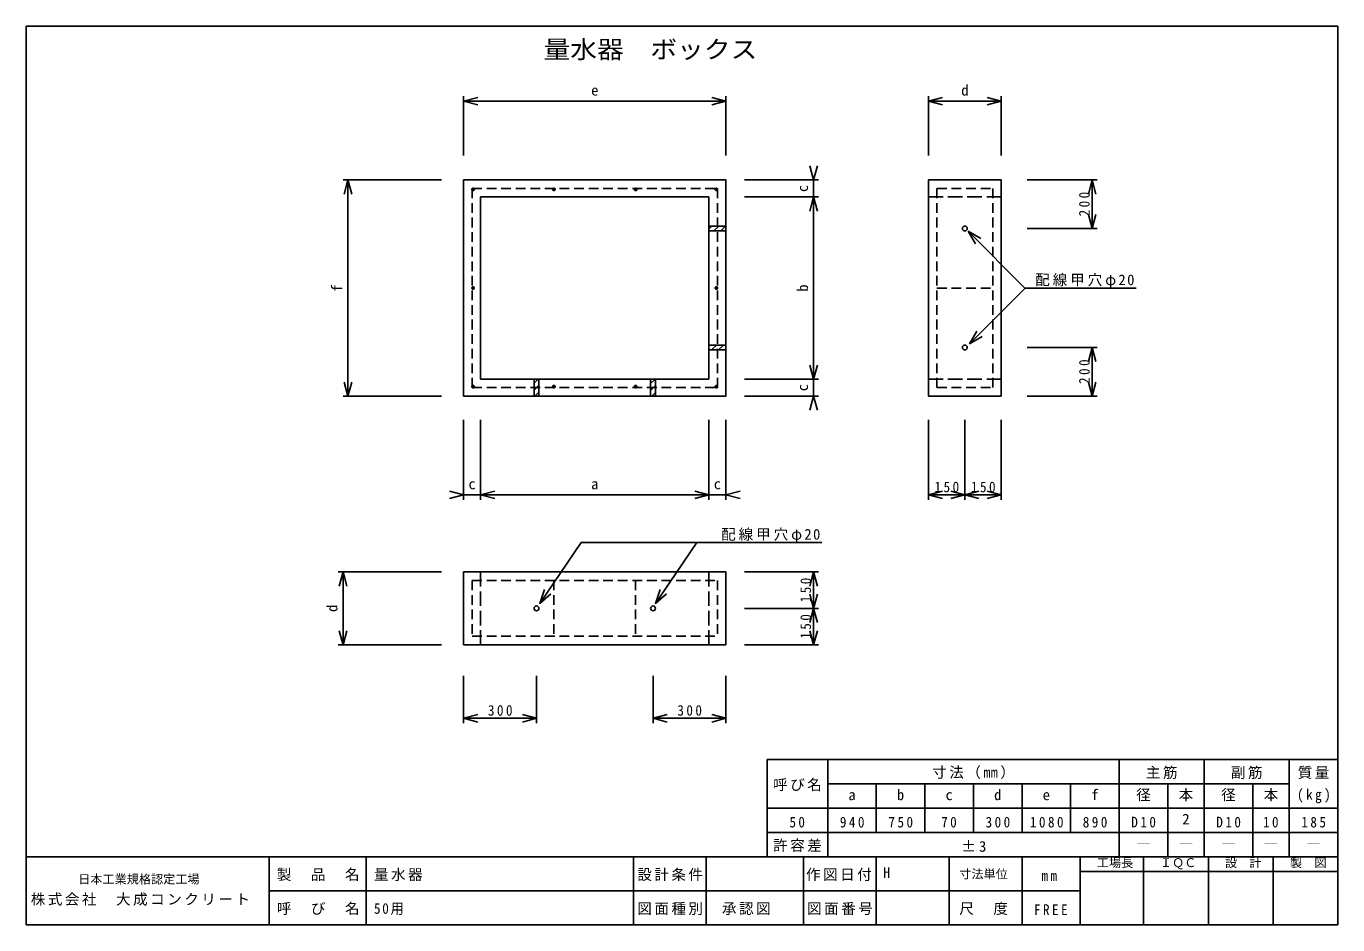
# Model space of a CAD drawing. Units: millimetres, scale not verified. Extents: x -2879 to 2521, y -1936 to 1764.
import ezdxf
from ezdxf.enums import TextEntityAlignment as Align

# ---------------------------------------------------------------- set-up
doc = ezdxf.new("R2010")
doc.units = ezdxf.units.MM
doc.header["$LTSCALE"] = 20
doc.header["$PDMODE"] = 32
doc.header["$PDSIZE"] = 10
doc.linetypes.add('DASHED2', pattern=[3, 2, -1])
doc.linetypes.add('DASHED3', pattern=[4, 3, -1])
for name, color, linetype in [('0-1', 4, 'Continuous'), ('0-2', 7, 'DASHED2'), ('0-3', 4, 'Continuous'), ('F-0', 2, 'Continuous')]:
    doc.layers.add(name, color=color, linetype=linetype)
doc.styles.add('ＭＳ ゴシック', font='')
doc.styles.get('ＭＳ ゴシック').set_extended_font_data('MS Gothic')

msp = doc.modelspace()

# ---------------------------------------------------------------- linework, layer by layer
at = {"layer": '0-1', "color": 2}
for p, q in [((835.72, 1130.87), (835.72, 240.87)), ((-68.15, 1060.87), (-1008.15, 1060.87)), ((-68.15, 310.87), (-68.15, 1060.87)), ((835.72, 240.87), (1135.72, 240.87)), ((-1078.15, -483.2), (-1078.15, -783.2)), ((-1078.15, -483.2), (1.85, -483.2)), ((1.85, -483.2), (1.85, -783.2)), ((-1078.15, -783.2), (1.85, -783.2))]:
    msp.add_line(p, q, dxfattribs=at)
at = {"layer": '0-1', "color": 2, "linetype": 'DASHED3'}
for p, q in [((835.72, 1060.87), (1135.72, 1060.87)), ((835.72, 310.87), (1135.72, 310.87)), ((-1008.15, -483.2), (-1008.15, -783.2)), ((-68.15, -483.2), (-68.15, -783.2))]:
    msp.add_line(p, q, dxfattribs=at)
at = {"layer": '0-1'}
for p, q in [((1.85, 940.87), (-68.15, 940.87)), ((-68.15, 928.8), (-56.08, 940.87)), ((1.85, 920.87), (-68.15, 920.87)), ((-47.79, 920.87), (-27.79, 940.87)), ((-19.51, 920.87), (0.49, 940.87)), ((1.85, 450.87), (-68.15, 450.87)), ((-68.15, 447.97), (-65.25, 450.87)), ((-56.96, 430.87), (-36.96, 450.87)), ((-28.68, 430.87), (-8.68, 450.87)), ((-0.39, 430.87), (1.85, 433.12)), ((1.85, 430.87), (-68.15, 430.87)), ((-788.15, 240.87), (-788.15, 310.87)), ((-788.15, 293.65), (-770.93, 310.87)), ((-788.15, 265.37), (-768.15, 285.37)), ((-768.15, 240.87), (-768.15, 310.87)), ((-308.15, 240.87), (-308.15, 310.87)), ((-308.15, 292.82), (-290.1, 310.87)), ((-308.15, 264.54), (-288.15, 284.54)), ((-288.15, 240.87), (-288.15, 310.87)), ((-784.36, 240.87), (-768.15, 257.09)), ((-303.53, 240.87), (-288.15, 256.25))]:
    msp.add_line(p, q, dxfattribs=at)
at = {"layer": '0-1', "color": 2}
msp.add_lwpolyline([(-1078.15, 240.87), (1.85, 240.87), (1.85, 1130.87), (-1078.15, 1130.87)], close=True, dxfattribs=at)
for points in [[(835.72, 1130.87), (1135.72, 1130.87), (1135.72, 240.87)], [(-1008.15, 1060.87), (-1008.15, 310.87), (-68.15, 310.87)]]:
    msp.add_lwpolyline(points, dxfattribs=at)
for centre in [(985.72, 930.87), (985.72, 440.87), (-778.15, -633.2), (-298.15, -633.2)]:
    msp.add_circle(centre, 10, dxfattribs=at)
at = {"layer": '0-2'}
for p, q in [((-1043.15, 1095.87), (-1043.15, 275.87)), ((870.72, 1095.87), (1100.72, 1095.87)), ((1100.72, 1095.87), (1100.72, 275.87)), ((870.72, 685.87), (1100.72, 685.87)), ((-1043.15, 275.87), (-33.15, 275.87)), ((-1043.15, -518.2), (-33.15, -518.2)), ((-706.48, -518.2), (-706.48, -748.2)), ((-369.81, -518.2), (-369.81, -748.2)), ((-33.15, -518.2), (-33.15, -748.2))]:
    msp.add_line(p, q, dxfattribs=at)
for points in [[(-1043.15, 1095.87), (-33.15, 1095.87), (-33.15, 275.87)], [(870.72, 1095.87), (870.72, 275.87), (1100.72, 275.87)], [(-1043.15, -518.2), (-1043.15, -748.2), (-33.15, -748.2)]]:
    msp.add_lwpolyline(points, dxfattribs=at)
at = {"layer": '0-2', "color": 134}
for p in [(-1039.15, 1091.87), (-706.48, 1091.87), (-369.81, 1091.87), (-37.15, 1091.87), (-1039.15, 685.87), (-37.15, 685.87), (-1039.15, 279.87), (-706.48, 279.87), (-369.81, 279.87), (-37.15, 279.87)]:
    msp.add_point(p, dxfattribs=at)
at = {"layer": '0-3'}
for p, q in [((-1078.15, 1475.36), (-1078.15, 1232.13)), ((-1078.15, 1455.36), (-1020.19, 1470.89)), ((1.85, 1455.36), (-56.1, 1470.89)), ((1.85, 1475.36), (1.85, 1232.13)), ((835.72, 1475.36), (835.72, 1232.13)), ((835.72, 1455.36), (893.68, 1470.89)), ((1135.72, 1455.36), (1077.77, 1470.89)), ((1135.72, 1475.36), (1135.72, 1232.13)), ((-1078.15, 1455.36), (1.85, 1455.36)), ((-1078.15, 1455.36), (-1020.19, 1439.83)), ((1.85, 1455.36), (-56.1, 1439.83)), ((835.72, 1455.36), (1135.72, 1455.36)), ((835.72, 1455.36), (893.68, 1439.83)), ((1135.72, 1455.36), (1077.77, 1439.83)), ((362.89, 1130.87), (347.36, 1188.83)), ((362.89, 1130.87), (378.42, 1188.83)), ((-1574.56, 1130.87), (-1169.24, 1130.87)), ((-1554.56, 1130.87), (-1570.09, 1072.91)), ((-1554.56, 240.87), (-1554.56, 1130.87)), ((-1554.56, 1130.87), (-1539.03, 1072.91)), ((382.89, 1130.87), (78.18, 1130.87)), ((362.89, 1060.87), (362.89, 1130.87)), ((1530.04, 1130.87), (1242.15, 1130.87)), ((1510.04, 1130.87), (1494.51, 1072.91)), ((1510.04, 930.87), (1510.04, 1130.87)), ((1510.04, 1130.87), (1525.56, 1072.91)), ((382.89, 1060.87), (78.18, 1060.87)), ((362.89, 1060.87), (347.36, 1002.91)), ((362.89, 310.87), (362.89, 1060.87)), ((362.89, 1060.87), (378.42, 1002.91)), ((1510.04, 930.87), (1494.51, 988.83)), ((1510.04, 930.87), (1525.56, 988.83)), ((999.26, 919.56), (1051.22, 889.56)), ((999.26, 919.56), (1029.26, 867.6)), ((999.26, 919.56), (1232.95, 685.87)), ((1530.04, 930.87), (1242.15, 930.87)), ((1004.43, 456.27), (1234.04, 685.87)), ((1232.95, 685.87), (1690.37, 685.87)), ((1004.43, 456.27), (1034.43, 508.23)), ((1004.43, 456.27), (1056.39, 486.27)), ((1530.04, 440.87), (1242.15, 440.87)), ((1510.04, 440.87), (1494.51, 382.91)), ((1510.04, 240.87), (1510.04, 440.87)), ((1510.04, 440.87), (1525.56, 382.91)), ((362.89, 310.87), (347.36, 368.83)), ((362.89, 310.87), (378.42, 368.83)), ((-1554.56, 240.87), (-1570.09, 298.83)), ((-1554.56, 240.87), (-1539.03, 298.83)), ((382.89, 310.87), (78.18, 310.87)), ((362.89, 240.87), (362.89, 310.87)), ((1510.04, 240.87), (1494.51, 298.83)), ((1510.04, 240.87), (1525.56, 298.83)), ((-1574.56, 240.87), (-1169.24, 240.87)), ((382.89, 240.87), (78.18, 240.87)), ((362.89, 240.87), (347.36, 182.91)), ((362.89, 240.87), (378.42, 182.91)), ((1530.04, 240.87), (1242.15, 240.87)), ((-1078.15, -185.67), (-1078.15, 142.97)), ((-1008.15, -185.67), (-1008.15, 142.97)), ((-68.15, -185.67), (-68.15, 142.97)), ((1.85, -185.67), (1.85, 142.97)), ((835.72, -185.67), (835.72, 142.97)), ((985.72, -185.67), (985.72, 142.97)), ((1135.72, -185.67), (1135.72, 142.97)), ((-1078.15, -165.67), (-1136.1, -150.15)), ((-1008.15, -165.67), (-950.19, -150.15)), ((-68.15, -165.67), (-126.1, -150.15)), ((1.85, -165.67), (59.81, -150.15)), ((835.72, -165.67), (893.68, -150.15)), ((985.72, -165.67), (927.77, -150.15)), ((985.72, -165.67), (1043.68, -150.15)), ((1135.72, -165.67), (1077.77, -150.15)), ((-1078.15, -165.67), (-1136.1, -181.2)), ((-1078.15, -165.67), (-1008.15, -165.67)), ((-1008.15, -165.67), (-68.15, -165.67)), ((-1008.15, -165.67), (-950.19, -181.2)), ((-68.15, -165.67), (-126.1, -181.2)), ((-68.15, -165.67), (1.85, -165.67)), ((1.85, -165.67), (59.81, -181.2)), ((835.72, -165.67), (985.72, -165.67)), ((835.72, -165.67), (893.68, -181.2)), ((985.72, -165.67), (927.77, -181.2)), ((985.72, -165.67), (1135.72, -165.67)), ((985.72, -165.67), (1043.68, -181.2)), ((1135.72, -165.67), (1077.77, -181.2)), ((-1594.56, -483.2), (-1169.24, -483.2)), ((-1574.56, -483.2), (-1590.09, -541.16)), ((-1574.56, -783.2), (-1574.56, -483.2)), ((-1574.56, -483.2), (-1559.03, -541.16)), ((382.89, -483.2), (78.18, -483.2)), ((362.89, -483.2), (347.36, -541.16)), ((362.89, -633.2), (362.89, -483.2)), ((362.89, -483.2), (378.42, -541.16)), ((-764.84, -612.42), (-719.35, -573.3)), ((-288.18, -612.42), (-268.34, -555.8)), ((362.89, -633.2), (347.36, -575.25)), ((362.89, -633.2), (378.42, -575.25)), ((382.89, -633.2), (78.18, -633.2)), ((362.89, -633.2), (347.36, -691.16)), ((362.89, -783.2), (362.89, -633.2)), ((362.89, -633.2), (378.42, -691.16)), ((-1574.56, -783.2), (-1590.09, -725.25)), ((-1574.56, -783.2), (-1559.03, -725.25)), ((362.89, -783.2), (347.36, -725.25)), ((362.89, -783.2), (378.42, -725.25)), ((-1594.56, -783.2), (-1169.24, -783.2)), ((382.89, -783.2), (78.18, -783.2)), ((-1078.15, -1105.76), (-1078.15, -911.06)), ((-778.15, -1105.76), (-778.15, -911.06)), ((-298.15, -1105.76), (-298.15, -911.06)), ((1.85, -1105.76), (1.85, -911.06)), ((-1078.15, -1085.76), (-1020.19, -1070.23)), ((-778.15, -1085.76), (-836.1, -1070.23)), ((-298.15, -1085.76), (-240.19, -1070.23)), ((1.85, -1085.76), (-56.1, -1070.23)), ((-1078.15, -1085.76), (-778.15, -1085.76)), ((-1078.15, -1085.76), (-1020.19, -1101.29)), ((-778.15, -1085.76), (-836.1, -1101.29)), ((-298.15, -1085.76), (1.85, -1085.76)), ((-298.15, -1085.76), (-240.19, -1101.29)), ((1.85, -1085.76), (-56.1, -1101.29))]:
    msp.add_line(p, q, dxfattribs=at)
at = {"layer": '0-3', "color": 3}
for p, q in [((171, -1256), (2521, -1256)), ((171, -1256), (171, -1656)), ((421, -1256), (421, -1656)), ((1621, -1256), (1621, -1656)), ((1971, -1256), (1971, -1656)), ((2321, -1256), (2321, -1656)), ((421, -1356), (2321, -1356)), ((621, -1356), (621, -1556)), ((821, -1356), (821, -1556)), ((1021, -1356), (1021, -1556)), ((1221, -1356), (1221, -1556)), ((1421, -1356), (1421, -1556)), ((1821, -1356), (1821, -1656)), ((2171, -1356), (2171, -1656)), ((171, -1456), (2521, -1456)), ((171, -1556), (2521, -1556))]:
    msp.add_line(p, q, dxfattribs=at)
at = {"layer": '0-3'}
for points in [[(397.13, -362.01), (-594.02, -362.01), (-764.84, -612.42), (-745.01, -555.8)], [(-117.35, -362.01), (-288.18, -612.42), (-242.69, -573.3)]]:
    msp.add_lwpolyline(points, dxfattribs=at)
at = {"layer": 'F-0'}
for p, q in [((-2879, 1764), (-2879, -1936)), ((-2879, 1764), (2521, 1764)), ((2521, 1764), (2521, -1936)), ((-2879, -1656), (2521, -1656)), ((-1879, -1656), (-1879, -1936)), ((-1479, -1656), (-1479, -1936)), ((-379, -1656), (-379, -1936)), ((-79, -1656), (-79, -1936)), ((321, -1656), (321, -1936)), ((621, -1656), (621, -1936)), ((921, -1656), (921, -1936)), ((1221, -1656), (1221, -1936)), ((1461, -1656), (1461, -1936)), ((1721, -1656), (1721, -1936)), ((1989, -1656), (1989, -1936)), ((2255, -1656), (2255, -1936)), ((1461, -1716), (2521, -1716)), ((-1879, -1796), (1461, -1796)), ((-2879, -1936), (2521, -1936))]:
    msp.add_line(p, q, dxfattribs=at)

# ---------------------------------------------------------------- texts
at = {"layer": '0-3', "color": 3, "style": 'ＭＳ ゴシック', "width": 1.1}
msp.add_text('量水器\u3000ボックス', height=73.31, dxfattribs=at).set_placement((-749, 1610), align=Align.BOTTOM_LEFT)
at = {"layer": '0-3', "color": 7, "style": 'ＭＳ ゴシック'}
for s, p in [('d', (970.72, 1465.36)), ('e', (-553.15, 1465.36)), ('c', (-1058.15, -155.67)), ('a', (-553.15, -155.67)), ('c', (-48.15, -155.67)), ('a', (506, -1436)), ('b', (706, -1436)), ('c', (906, -1436)), ('d', (1106, -1436)), ('e', (1306, -1436)), ('f', (1506, -1436)), ('径', (1691, -1436)), ('本', (1866, -1436)), ('径', (2041, -1436)), ('本', (2216, -1436)), ('2', (1881, -1536)), ('―', (1691, -1636)), ('―', (1866, -1636)), ('―', (2041, -1636)), ('―', (2216, -1636)), ('―', (2391, -1636))]:
    msp.add_text(s, height=43.99, dxfattribs=at).set_placement(p, align=Align.BOTTOM_LEFT)
for s, p in [('c', (352.89, 1080.87)), ('f', (-1564.56, 670.87)), ('b', (352.89, 670.87)), ('c', (352.89, 260.87)), ('d', (-1584.56, -648.2))]:
    msp.add_text(s, height=43.99, rotation=90, dxfattribs=at).set_placement(p, align=Align.BOTTOM_LEFT)
at = {"layer": '0-3', "color": 7, "char_height": 43.99, "attachment_point": 7, "rotation": 90, "style": 'ＭＳ ゴシック'}
for s, insert in [('\\T1.38;\\W0.9;200', (1500.04, 980.87)), ('\\T1.38;\\W0.9;200', (1500.04, 290.87)), ('\\T1.38;\\W0.9;150', (352.89, -608.2)), ('\\T1.38;\\W0.9;150', (352.89, -758.2))]:
    msp.add_mtext(s, dxfattribs=dict(at, insert=insert))
at = {"layer": '0-3', "color": 7, "char_height": 43.99, "attachment_point": 7, "style": 'ＭＳ ゴシック'}
for s, insert in [('\\T1.2;配線甲穴φ20', (1275.37, 685.87)), ('\\T1.38;\\W0.9;150', (860.72, -155.67)), ('\\T1.38;\\W0.9;150', (1010.72, -155.67)), ('\\T1.2;配線甲穴φ20', (-17.87, -362.01)), ('\\T1.38;\\W0.9;300', (-978.15, -1075.76)), ('\\T1.38;\\W0.9;300', (-198.15, -1075.76)), ('\\T1.17;寸法（㎜）', (851, -1336)), ('\\T1.17;主筋', (1731, -1336)), ('\\T1.17;副筋', (2081, -1336)), ('\\T1.17;質量', (2356, -1336)), ('\\T1.17;呼び名', (196, -1386)), ('\\T1.38;\\W0.9;(kg)', (2353.5, -1436)), ('\\T1.36;\\W0.9;50', (263.5, -1536)), ('\\T1.38;\\W0.9;940', (471, -1536)), ('\\T1.38;\\W0.9;750', (671, -1536)), ('\\T1.36;\\W0.9;70', (888.5, -1536)), ('\\T1.38;\\W0.9;300', (1071, -1536)), ('\\T1.38;\\W0.9;1080', (1253.5, -1536)), ('\\T1.38;\\W0.9;890', (1471, -1536)), ('\\T1.38;\\W0.9;D10', (1671, -1536)), ('\\T1.38;\\W0.9;D10', (2021, -1536)), ('\\T1.36;\\W0.9;10', (2213.5, -1536)), ('\\T1.38;\\W0.9;185', (2371, -1536)), ('\\T1.17;許容差', (196, -1636)), ('\\T1.22;±3', (971, -1636))]:
    msp.add_mtext(s, dxfattribs=dict(at, insert=insert))
at = {"layer": 'F-0', "color": 4, "style": 'ＭＳ ゴシック'}
for s, p in [('工場長', (1528.89, -1709.52)), ('ＩＱＣ', (1788.89, -1709.52)), ('設\u3000計', (2056.89, -1709.52)), ('製\u3000図', (2324.89, -1709.52)), ('日本工業規格認定工場', (-2665.22, -1777.22)), ('寸法単位', (962.75, -1756))]:
    msp.add_text(s, height=36.66, dxfattribs=at).set_placement(p, align=Align.BOTTOM_LEFT)
at = {"layer": 'F-0', "color": 7, "style": 'ＭＳ ゴシック'}
msp.add_text('H', height=43.99, dxfattribs=at).set_placement((648.59, -1756), align=Align.BOTTOM_LEFT)
at = {"layer": 'F-0', "color": 7, "char_height": 43.99, "attachment_point": 7, "style": 'ＭＳ ゴシック'}
for s, insert in [('\\T1.17;製\u3000品\u3000名', (-1847.33, -1756)), ('\\T1.17;量水器', (-1447.33, -1756)), ('\\T1.17;設計条件', (-363.1, -1756)), ('\\T1.17;作図日付', (331.71, -1756)), ('\\T1.36;\\W0.9;mm', (1301.31, -1756)), ('\\T1.17;株式会社\u3000大成コンクリート', (-2860.23, -1858.03)), ('\\T1.17;呼\u3000び\u3000名', (-1847.33, -1896)), ('\\T1.27;\\W0.9;50用', (-1447.33, -1896)), ('\\T1.17;図面種別', (-363.1, -1896)), ('\\T1.17;承認図', (-14.62, -1896)), ('\\T1.17;図面番号', (335.76, -1896)), ('\\T1.17;尺\u3000度', (962.75, -1896)), ('\\T1.38;\\W0.9;FREE', (1270.2, -1896))]:
    msp.add_mtext(s, dxfattribs=dict(at, insert=insert))

doc.saveas('drawing.dxf')
